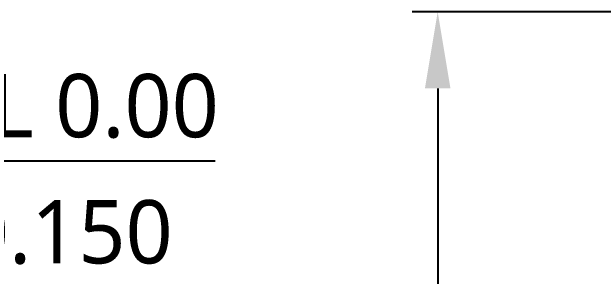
# Model space of a CAD drawing. Header units: millimetres. Extents: x -5 to 1510635, y -6 to 71285.
# Drawn here: x 253998 to 255851, y 34680 to 35509 of the extents above; entities that cross this region are included whole.
import ezdxf

# ---------------------------------------------------------------- set-up
doc = ezdxf.new("R2010")
doc.units = ezdxf.units.MM
doc.header["$LTSCALE"] = 1000
doc.linetypes.add('HIDDEN', pattern=[0.375, 0.25, -0.125])
for name, color, linetype in [('A-SYM', 6, 'Continuous'), ('MP-4', 4, 'HIDDEN'), ('MP-8', 8, 'Continuous')]:
    doc.layers.add(name, color=color, linetype=linetype)
doc.styles.add('맑은고딕', font='malgun.ttf', dxfattribs={"height": 800})
doc.dimstyles.new('MPS2', dxfattribs={"dimscale": 100, "dimtxt": 3, "dimasz": 3, "dimexe": 1, "dimexo": 1, "dimgap": 1, "dimtad": 1, "dimzin": 12, "dimdsep": 46, "dimtxsty": 'Standard', "dimcen": 1, "dimclrd": 1, "dimclre": 1, "dimclrt": 7, "dimazin": 2, "dimtfac": 1, "dimtmove": 0, "dimatfit": 3, "dimfxl": 1, "dimarcsym": 0})

# ---------------------------------------------------------------- blocks, each defined once
blk = doc.blocks.new('1223333333')
at = {"layer": 'A-SYM'}
h = blk.add_hatch(color=256, dxfattribs=at)
h.paths.add_polyline_path([(-984, 0), (-984, 96, 0.414214), (-1080, 0)])
h.paths.add_polyline_path([(-888, 0), (-984, 0), (-984, -96, 0.414214)])
blk.add_line((-984, 168), (-984, -168), dxfattribs=at)
blk.add_lwpolyline([(-1152, 0), (-297.6, 0), (-276.9, 0)], dxfattribs=at)
blk.add_circle((-984, 0), 96, dxfattribs=at)
blk = doc.blocks.new('*D193')
at = {"layer": 'DEFPOINTS', "color": 0, "linetype": 'ByBlock', "transparency": 16777216}
for p in [(256047.7, 35508.8), (255332, 33108.8), (256047.7, 33108.8)]:
    blk.add_point(p, dxfattribs=at)
at = {"layer": 'MP-8', "color": 1, "linetype": 'ByBlock', "lineweight": -2, "transparency": 16777216}
for p, q in [((255967.7, 35508.8), (255252, 35508.8)), ((255332, 35268.8), (255332, 33348.8)), ((255967.7, 33108.8), (255252, 33108.8))]:
    blk.add_line(p, q, dxfattribs=at)
at = {"layer": 'MP-8', "color": 1, "linetype": 'ByBlock', "transparency": 16777216}
for points in [[(255292, 35268.8), (255372, 35268.8), (255332, 35508.8)], [(255292, 33348.8), (255372, 33348.8), (255332, 33108.8)]]:
    blk.add_solid(points, dxfattribs=at)
at = {"layer": 'MP-8', "color": 7, "linetype": 'ByBlock', "transparency": 16777216, "insert": (255132, 34308.8), "char_height": 240, "attachment_point": 5, "rotation": 90}
blk.add_mtext('2400', dxfattribs=at)

msp = doc.modelspace()

# ---------------------------------------------------------------- block references
at = {"layer": 'MP-4', "linetype": 'ByBlock', "xscale": 1.653749999939464, "yscale": 1.653749999954016, "zscale": 1.653749999999999}
msp.add_blockref('1223333333', (255092.149, 35041.109), dxfattribs=at)

# ---------------------------------------------------------------- texts
at = {"layer": 'A-SYM', "style": '맑은고딕'}
msp.add_text('GL 0.00', height=198.45, dxfattribs=at).set_placement((253742.689, 35115.331))
at = {"layer": 'A-SYM', "color": 2, "style": '맑은고딕'}
msp.add_text('+0.150', height=198.45, dxfattribs=at).set_placement((253693.236, 34719.878))

# ---------------------------------------------------------------- dimensions: what is measured, and where the dimension line sits
at = {"layer": 'MP-8', "linetype": 'ByBlock'}
dim = msp.add_linear_dim(base=(255332.042, 33108.792), p1=(256047.665, 35508.792), p2=(256047.665, 33108.792), angle=90, dimstyle='MPS2', override={"dimscale": 80, "dimdec": 0}, dxfattribs=at)
dim.commit()
dim.dimension.update_dxf_attribs({"geometry": '*D193', "text_midpoint": (255132.042, 34308.792)})

doc.saveas('drawing.dxf')
